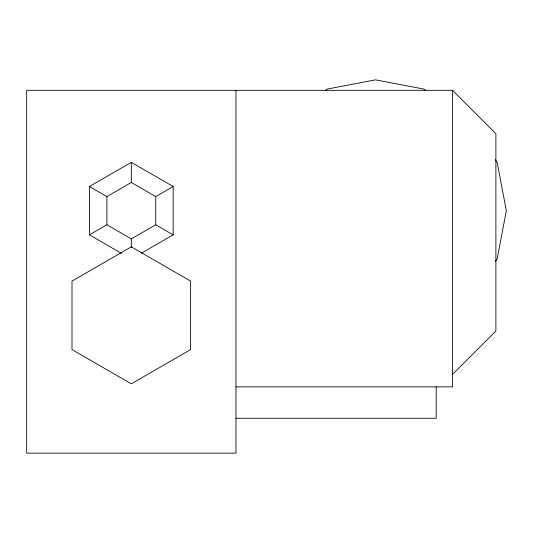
<?xml version="1.0" encoding="UTF-8"?>
<svg xmlns="http://www.w3.org/2000/svg" width="533" height="533" viewBox="0 0 533 533"><rect width="100%" height="100%" fill="white"/><g stroke="black" fill="none" stroke-linecap="round" stroke-linejoin="round"><path stroke-width="0.8" d="M495.344 261.61L497.162 258.838L506.35 210.682L497.162 162.525L495.344 159.753M452.517 374.413L495.883 331.04L495.883 133.69L452.517 90.317L26.65 90.317L26.65 453.15L235.972 453.15L235.972 90.317M325.29 90.403L327.369 89.038L375.525 79.85L423.682 89.038L425.76 90.403M121.544 253.382L89.444 234.853L89.444 186.51L131.311 162.338L173.178 186.51L173.178 234.853L141.245 253.288M89.444 186.51L106.893 196.584L131.311 182.479L155.736 196.584L173.178 186.51M89.444 234.853L106.893 224.779L106.893 196.584M106.893 224.779L131.311 238.877L155.736 224.779L173.178 234.853M235.972 386.858L452.517 386.858L452.517 90.317M235.972 418.258L436.214 418.258L436.214 386.911M155.736 196.584L155.736 224.779M131.311 162.338L131.311 182.479M131.311 238.877L131.311 247.399M131.311 246.859L72.002 281.098L72.002 349.581L131.311 383.827L190.621 349.581L190.621 281.098L131.311 246.859"/></g></svg>
